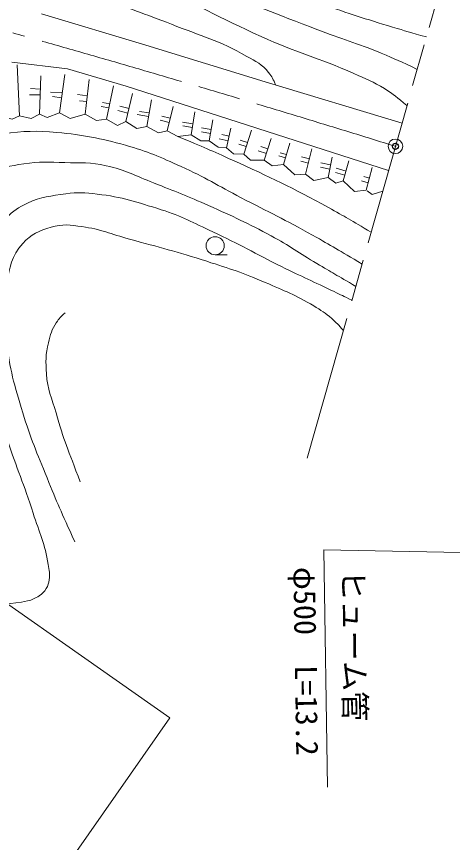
# Model space of a CAD drawing. Units: millimetres, scale not verified. Extents: x 40000 to 680000, y 20000 to 380000.
# Drawn here: x 168730 to 204800, y 251915 to 320206 of the extents above; entities that cross this region are included whole.
import ezdxf
from ezdxf.enums import TextEntityAlignment as Align

# ---------------------------------------------------------------- set-up
doc = ezdxf.new("R2010")
doc.units = ezdxf.units.MM
doc.header["$LTSCALE"] = 1000
doc.header["$PDMODE"] = 32
doc.header["$PDSIZE"] = 500
doc.linetypes.add('CHAIN', pattern=[18.5, 12, -1.5, 3.5, -1.5])
for name, color, linetype, lineweight in [('M-BGD', 7, 'Continuous', 13), ('M-BMK', 2, 'CHAIN', 13), ('M-BMK-SRVR', 3, 'Continuous', 13), ('M-STR-HTXT', 7, 'Continuous', 13)]:
    doc.layers.add(name, color=color, linetype=linetype, lineweight=lineweight)
doc.layers.add('M-OTRS', color=6, linetype='Continuous')
doc.styles.add('ＭＳ ゴシック', font='')
doc.styles.get('ＭＳ ゴシック').set_extended_font_data('MS Gothic')

msp = doc.modelspace()

# ---------------------------------------------------------------- linework, layer by layer
at = {"layer": 'M-BGD'}
for p, q in [((170700, 314193), (169900, 314263)), ((170683, 313719), (169804, 313718)), ((172527, 313913), (171548, 313960)), ((172466, 313478), (171717, 313602)), ((174592, 313659), (173789, 313762)), ((174538, 313181), (173949, 313244)), ((176367, 312643), (175743, 312780)), ((176440, 312977), (175849, 313107)), ((178039, 312608), (177267, 312791)), ((177949, 312228), (177117, 312426)), ((179652, 311952), (178724, 312111)), ((179700, 312232), (178917, 312365)), ((181371, 311450), (180624, 311640)), ((181456, 311789), (180757, 311967)), ((183327, 311326), (182455, 311468)), ((183280, 311037), (182484, 311167)), ((184831, 310873), (184028, 311016)), ((184771, 310539), (184047, 310668)), ((186235, 309919), (185500, 310082)), ((186322, 310313), (185716, 310448)), ((187739, 309457), (187121, 309656)), ((187847, 309790), (187248, 309983)), ((189526, 309271), (188949, 309451)), ((189402, 308875), (188711, 309091)), ((190993, 308519), (190434, 308687)), ((191073, 308786), (190534, 308947)), ((192875, 308080), (192262, 308233)), ((192964, 308437), (192296, 308604)), ((194717, 307940), (193902, 308100)), ((194649, 307592), (193869, 307745)), ((195896, 307094), (195132, 307313)), ((195993, 307432), (195171, 307667)), ((197923, 306853), (197470, 306974)), ((197818, 306461), (197265, 306610)), ((185165, 300504), (186165, 300504))]:
    msp.add_line(p, q, dxfattribs=at)
for points in [[(170794, 320417), (179440, 317826), (189311, 314794), (200624, 311390)], [(167651, 311895), (168372, 311718), (168984, 312001), (168778, 316203)], [(168346, 316434), (172952, 315879), (177806, 314437), (199518, 307481)], [(168984, 312001), (169930, 311771), (170627, 312138), (170740, 315303)], [(170627, 312138), (171267, 311856), (172294, 312242), (172736, 315407)], [(172294, 312242), (173179, 311781), (174422, 312138), (174742, 315011)], [(174422, 312138), (175355, 311602), (176165, 311724), (176767, 314465)], [(176165, 311724), (177088, 311206), (177785, 311536), (178331, 313834)], [(177785, 311536), (178698, 310942), (179508, 311112), (179885, 313316)], [(179508, 311112), (180478, 310594), (181194, 310754), (181703, 312760)], [(181194, 310754), (182079, 310292), (183181, 310434), (183492, 312336)], [(183181, 310434), (183982, 309925), (184660, 309916), (184971, 311658)], [(184660, 309916), (185423, 309407), (186110, 309360), (186468, 310971)], [(186110, 309360), (186684, 308839), (187532, 308816), (188175, 310805)], [(187532, 308816), (188081, 308318), (189227, 308318), (189793, 310124)], [(189227, 308318), (189881, 307858), (190829, 307969), (191355, 309725)], [(190829, 307969), (191759, 307127), (192646, 307160), (193168, 309257)], [(192646, 307160), (193318, 306657), (194514, 306902), (194844, 308588)], [(194514, 306902), (195146, 306431), (195758, 306610), (196238, 308287)], [(195758, 306610), (196700, 305744), (197651, 305838), (198159, 307731)], [(197736, 305791), (198150, 305499), (199031, 305759)]]:
    msp.add_lwpolyline(points, dxfattribs=at)
msp.add_circle((185165, 301254), 750, dxfattribs=at)
for points, knots in [([(162007, 335451), (164212, 333814), (164865, 333379), (166752, 332131), (170200, 329850), (172248, 328742), (175924, 326851), (179381, 325072), (181375, 324187), (184931, 322618), (188266, 321147), (190190, 320454), (193587, 319134), (195647, 318334), (196859, 318034), (198895, 317174), (200073, 316677), (200471, 316506), (201884, 315838)], [0, 0, 0, 0, 1, 1, 1, 2, 2, 2, 3, 3, 3, 4, 4, 4, 5, 5, 5, 6, 6, 6, 6]), ([(158708, 335234), (162323, 333128), (163253, 332590), (166139, 330851), (168649, 329339), (169988, 328379), (172535, 326932), (175438, 325282), (177129, 324476), (180102, 322958), (183549, 321197), (185454, 320154), (188976, 318548), (191904, 317213), (193694, 316813), (196629, 315493), (197639, 315039), (198241, 314839), (199175, 314244), (199943, 313755), (200220, 313535), (201034, 312837)], [0, 0, 0, 0, 1, 1, 1, 2, 2, 2, 3, 3, 3, 4, 4, 4, 5, 5, 5, 6, 6, 6, 7, 7, 7, 7]), ([(152458, 332880), (157321, 331346), (158923, 330915), (162774, 328987), (165800, 327473), (167265, 326205), (170232, 324578), (172359, 323412), (173570, 322789), (175785, 321802), (177992, 320817), (179313, 320471), (181555, 319570), (184007, 318583), (185501, 318255), (187776, 316910), (188531, 316464), (189064, 316286), (189585, 315581), (189864, 315203), (189983, 315015), (190175, 314534)], [0, 0, 0, 0, 1, 1, 1, 2, 2, 2, 3, 3, 3, 4, 4, 4, 5, 5, 5, 6, 6, 6, 7, 7, 7, 7]), ([(182651, 326315), (185819, 324692), (186692, 324209), (189375, 323064), (191170, 322299), (192177, 321867), (194019, 321223), (196272, 320435), (197545, 320022), (199831, 319334), (200926, 319004), (201280, 318896), (202641, 318513)], [0, 0, 0, 0, 1, 1, 1, 2, 2, 2, 3, 3, 3, 4, 4, 4, 4]), ([(162720, 308421), (163731, 309166), (164109, 309458), (165126, 309870), (166062, 310251), (166630, 310378), (167631, 310511), (169353, 310739), (170347, 310780), (172077, 310624), (174321, 310421), (175572, 310149), (177747, 309560), (179606, 309056), (180595, 308587), (182352, 307798), (184344, 306904), (185379, 306236), (187316, 305227), (189627, 304023), (190952, 303405), (193224, 302128), (194841, 301218), (195371, 300910), (197324, 299728)], [0, 0, 0, 0, 1, 1, 1, 2, 2, 2, 3, 3, 3, 4, 4, 4, 5, 5, 5, 6, 6, 6, 7, 7, 7, 8, 8, 8, 8]), ([(182079, 310292), (184261, 309385), (184842, 309123), (186594, 308332), (189747, 306907), (191512, 306090), (194536, 304409), (195929, 303634), (196403, 303377), (198070, 302366)], [0, 0, 0, 0, 1, 1, 1, 2, 2, 2, 3, 3, 3, 3]), ([(163123, 299245), (163302, 300724), (163358, 301189), (163666, 302402), (163971, 303604), (164041, 304347), (164680, 305409), (165182, 306243), (165610, 306667), (166442, 307171), (167451, 307782), (168174, 307843), (169340, 308019), (170645, 308217), (171398, 308166), (172718, 308131), (174064, 308096), (174841, 308166), (176154, 307872), (177745, 307516), (178558, 307040), (180077, 306447), (181867, 305749), (182870, 305357), (184624, 304574), (186680, 303655), (187833, 303134), (189812, 302060), (191321, 301241), (192098, 300663), (193575, 299786), (194832, 299040), (195233, 298806), (196805, 297896)], [0, 0, 0, 0, 1, 1, 1, 2, 2, 2, 3, 3, 3, 4, 4, 4, 5, 5, 5, 6, 6, 6, 7, 7, 7, 8, 8, 8, 9, 9, 9, 10, 10, 10, 11, 11, 11, 11]), ([(152091, 268680), (154532, 269591), (155265, 269896), (157376, 270408), (158984, 270799), (159901, 270961), (161539, 271199), (163277, 271452), (164270, 271436), (166021, 271583), (167432, 271702), (168253, 271568), (169634, 271884), (170040, 271976), (170255, 272094), (170609, 272312), (170886, 272484), (171025, 272630), (171191, 272911), (171343, 273168), (171383, 273342), (171435, 273636), (171519, 274124), (171423, 274411), (171350, 274900), (171093, 276610), (170628, 277500), (170107, 279148), (169353, 281532), (168753, 282808), (167993, 285189), (167412, 287010), (167095, 288034), (166629, 289887), (166336, 291052), (166156, 291705), (165969, 292892), (165786, 294059), (165690, 294720), (165655, 295902), (165613, 297310), (165659, 298113), (165909, 299500), (166059, 300330), (166219, 300789), (166566, 301559), (166950, 302412), (167259, 302866), (167893, 303553), (168459, 304167), (168892, 304418), (169645, 304778), (170793, 305326), (171552, 305357), (172810, 305550), (173806, 305703), (174388, 305633), (175390, 305522), (177513, 305287), (178661, 304859), (180702, 304232), (182435, 303699), (183322, 303163), (184969, 302404), (187230, 301363), (188425, 300632), (190658, 299532), (192344, 298701), (193308, 298275), (195003, 297461), (195581, 297183), (195762, 297097), (196480, 296749)], [0, 0, 0, 0, 1, 1, 1, 2, 2, 2, 3, 3, 3, 4, 4, 4, 5, 5, 5, 6, 6, 6, 7, 7, 7, 8, 8, 8, 9, 9, 9, 10, 10, 10, 11, 11, 11, 12, 12, 12, 13, 13, 13, 14, 14, 14, 15, 15, 15, 16, 16, 16, 17, 17, 17, 18, 18, 18, 19, 19, 19, 20, 20, 20, 21, 21, 21, 22, 22, 22, 23, 23, 23, 24, 24, 24, 24]), ([(173554, 276781), (172410, 279293), (172100, 279975), (171257, 282060), (170415, 284144), (169895, 285299), (169243, 287450), (168550, 289733), (168162, 291038), (167909, 293411), (167715, 295226), (167480, 296304), (167885, 298084), (168197, 299461), (168285, 300398), (169246, 301432), (169969, 302211), (170577, 302505), (171598, 302800), (172553, 303075), (173158, 302967), (174144, 302832), (175712, 302616), (176539, 302227), (178066, 301807), (180576, 301117), (181992, 300760), (184471, 299966), (186383, 299353), (187468, 299027), (189306, 298220), (190900, 297521), (191827, 297177), (193318, 296279), (193926, 295913), (194274, 295705), (194806, 295234), (195210, 294875), (195354, 294725), (195771, 294242)], [0, 0, 0, 0, 1, 1, 1, 2, 2, 2, 3, 3, 3, 4, 4, 4, 5, 5, 5, 6, 6, 6, 7, 7, 7, 8, 8, 8, 9, 9, 9, 10, 10, 10, 11, 11, 11, 12, 12, 12, 13, 13, 13, 13]), ([(174007, 281736), (172979, 284398), (172638, 285156), (172007, 287425), (171658, 288679), (171271, 289360), (171206, 290660), (171156, 291667), (171113, 292261), (171366, 293237), (171540, 293909), (171629, 294316), (172023, 294887), (172267, 295241), (172388, 295387), (172743, 295719)], [0, 0, 0, 0, 1, 1, 1, 2, 2, 2, 3, 3, 3, 4, 4, 4, 5, 5, 5, 5])]:
    msp.add_open_spline(points, degree=3, knots=knots, dxfattribs=at)
at = {"layer": 'M-BMK'}
msp.add_line((192787, 283702), (207888, 337053), dxfattribs=at)
msp.add_arc((-155473, -832911), 1196438, 72.71178, 74.29322, dxfattribs=at)
at = {"layer": 'M-BMK-SRVR'}
msp.add_circle((200082, 309474), 600, dxfattribs=at)
at = {"layer": 'M-OTRS'}
msp.add_point((200082, 309474), dxfattribs=at)
at = {"layer": 'M-STR-HTXT'}
for points in [[(160013, 277218), (181417, 262227), (159235, 230530)], [(222520, 275573), (194152, 276115), (194458, 256502)]]:
    msp.add_lwpolyline(points, dxfattribs=at)

# ---------------------------------------------------------------- texts
at = {"layer": 'M-STR-HTXT', "style": 'ＭＳ ゴシック'}
for s, p in [('φ500\u3000L=13.2', (191086, 274681)), ('ヒューム管', (195101, 274407))]:
    msp.add_text(s, height=1833, rotation=270.892, dxfattribs=at).set_placement(p, align=Align.BOTTOM_LEFT)

doc.saveas('drawing.dxf')
